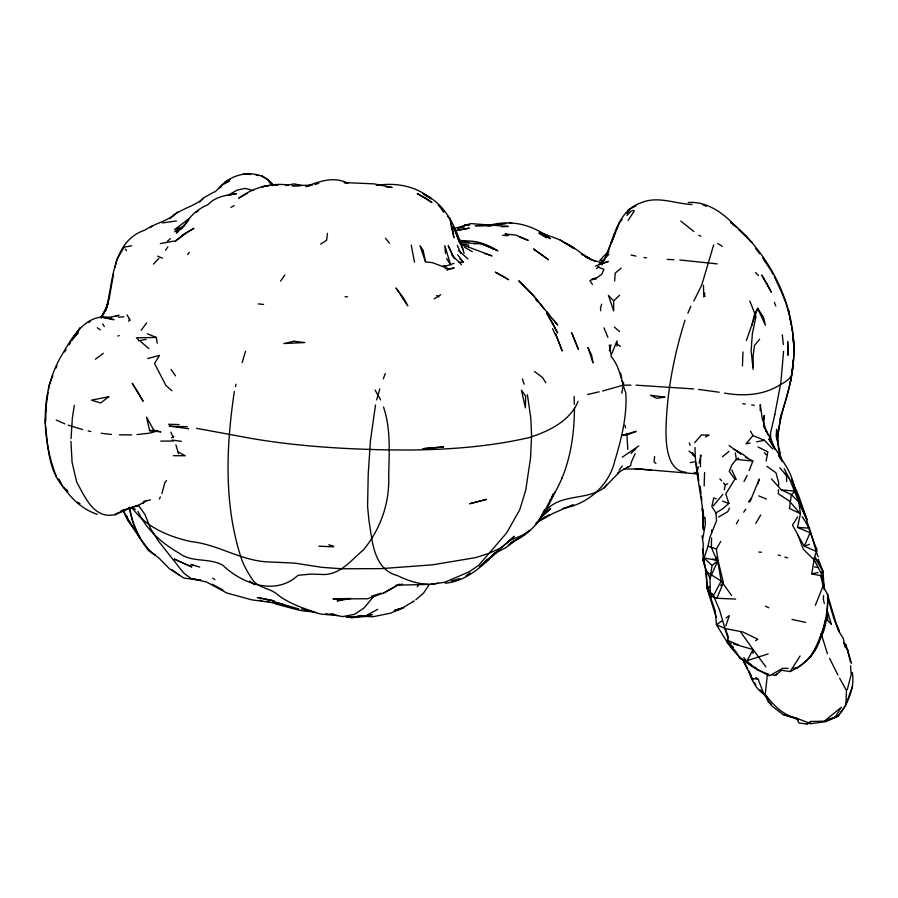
<?xml version="1.0" encoding="UTF-8"?>
<svg xmlns="http://www.w3.org/2000/svg" width="898" height="898" viewBox="0 0 898 898"><rect width="100%" height="100%" fill="white"/><g stroke="black" fill="none" stroke-linecap="round" stroke-linejoin="round"><path stroke-width="1.35" d="M695.007 447.462C695.052 471.45 701.72 494.933 703.628 518.853M760.224 410.622L760.28 404.56L762.234 418.715L766.746 432.196L766.061 430.928L770.686 438.291L774.918 449.326L768.856 439.055L778.936 454.253M700.44 466.758L700.563 455.174M711.542 537.969L711.396 547.421L718.03 563.091L721.206 581.062L731.511 595.363M711.631 532.559L711.676 529.854M753.029 653.486L753.096 649.546L740.929 632.349M765.074 695.737L767.408 674.319M45.63 421.69L46.101 406.379L47.998 392.415M704.167 485.964L704.582 472.438M778.465 489.679L778.341 493.821L789.331 500.983L799.018 512.264M778.6 485.537L778.678 482.776L776.018 472.864L766.858 466.264M70.942 441.311L72.087 462.425L76.7 482.103C84.771 496.426 93.504 518.651 113.979 514.868L118.918 512.376M71.043 438.628L72.311 418.535L74.298 405.346M742.444 365.856L742.972 351.96M763.738 425.742L764.142 415.516L763.693 419.388M823.567 595.587L823.387 599.651L824.353 603.591M56.361 476.456C41.622 439.111 40.264 393.874 60.099 358.033C70.92 339.534 85.366 311.696 111.038 317.825L108.344 318.274M806.707 520.773C810.277 530.471 812.746 540.248 817.101 549.834L814.464 557.175L819.504 562.182L823.028 571.42L820.705 575.685L823.084 585.967L827.754 594.891C827.226 610.056 827.788 625.569 819.919 639.163C816.013 654.283 803.688 664.913 790.173 671.558L781.462 670.278L775.502 675.397L771.505 674.724M614.703 281.007L615.141 273.138L621.147 268.12M727.829 636.716L727.47 642.676C737.404 657.381 752.086 668.673 768.834 674.263M845.972 704.526L846.444 690.472L839.652 678.293M654.608 456.577L654.103 461.774L655.933 463.503M716.245 617.24L706.726 587.561L707.141 583.554M741.277 659.098L739.525 657.942L735.653 651.241L727.47 642.676L727.908 635.526L724.944 628.409L716.492 624.75L715.201 610.82L708.466 591.097L710.98 597.54M327.489 233.368L326.591 240.338L320.687 244.076M777.432 437.27L781.395 414.146M820.705 575.685L811.77 573.833L814.464 557.175L823.028 571.42L824.241 589.784M48.391 389.71L48.975 385.657L52.769 375.69M46.247 405.346L46.326 411.048M720.712 541.46L716.346 548.992L718.041 560.453L712.125 565.504L709.959 578.189L710.352 595.845L716.862 598.27L735.642 599.067M764.613 261.453L764.591 260.588M621.775 393.279L623.661 382.716M781.473 459.978C770.967 431.972 786.917 404.594 791.261 377.093M702.764 538.632L705.413 524.005L704.964 517.36M790.072 383.749C794.068 365.183 795.291 345.887 791.632 327.164M766.151 461.056L767.857 451.896L758.002 446.957M724.338 489.747L725.258 484.875L723.462 482.866M234.333 391.461C226.004 447.541 223.591 506.393 242.146 560.846C245.176 568.12 249.206 575.001 253.775 581.41C259.96 588.179 269.568 588.212 276.562 593.803C287.865 603.187 302.289 607.834 315.916 612.537M712.125 565.504L704.088 558.051L718.041 560.453L709.959 578.189L704.75 566.75L704.088 558.051L708.051 546.141L709.678 537.902L716.537 520.683L715.908 512.893L711.845 506.652L713.719 497.907L716.245 498.828M715.515 559.925L716.424 557.209M698.318 466.792L697.241 471.809L698.363 476.165M699.093 463.144L701.102 455.241M816.709 551.574L804.305 546.175L810.063 532.761L797.525 527.407L800.455 513.712L798.782 501.993L791.351 494.596L781.406 489.926L771.427 478.87M375.51 404.987L370.447 440.637L368.214 474.402L367.585 506.393L368.943 520.492C372.401 540.944 373.198 569.209 397.511 575.64C409.926 581.702 424.339 586.327 438.145 583.24M376.621 399.913L379.798 388.957M770.753 438.123L770.428 433.667L774.828 414.483M774.783 414.651L780.856 382.503L783.584 351.343M113.485 274.204L109.085 299.18L105.986 309.586M114.955 267.671L116.718 259.814L124.384 246.58M751.828 325.57L754.219 315.209L757.654 308.317L763.435 317.14L765.422 325.199L757.654 308.317L746.373 340.488M825.756 619.182C822.186 638.534 814.003 657.998 796.369 668.46L793.63 668.426M235.456 386.645L236.017 384.221M45.484 418.03L45.192 423.429M847.285 689.574L851.124 674.825L850.619 665.8M128.784 321.338L129.537 318.61M106.514 307.565C113.361 280.086 112.463 240.978 144.937 230.09C153.547 224.197 164.053 221.941 172.685 216.137C181.688 208.572 194.024 206.394 203.161 198.626M609.315 350.916L611.055 344.753M611.706 242.527L614.58 234.356M758.002 483.663L759.169 479.667M106.065 309.877L107.94 303.558L101.182 317.914M242.157 362.59L245.524 351.264M601.671 304.164L600.493 308.104L600.706 310.742M779.823 419.467C785.885 399.958 792.328 380.281 793.439 359.739L792.227 370.638L793.742 358.055L793.933 345.685L792.9 333.663L793.866 347.38C792.811 299.157 767.655 252.809 731.163 222.098M578.065 401.395C570.151 421.162 548.173 431.579 529.034 437.629C489.051 446.789 447.945 449.786 407.007 450.033L385.938 449.853C340.881 448.921 295.689 446.037 251.227 438.415L196.572 428.324M703.628 296.912L704.952 292.995M607.62 252.001C614.625 233.693 619.721 210.087 640.577 202.982C657.426 195.461 674.903 203.79 692.1 204.531M725.82 625.85L729.333 615.624L726.123 617.903M847.925 698.824L845.411 706.154L837.935 716.436L825.509 721.711L810.827 723.687L808.189 722.8M844.041 642.957L845.86 644.641L845.007 646.964L843.323 638.478L839.72 632.708L835.6 621.584L827.35 594.094M708.848 586.607L708.062 591.569M610.606 244.604L619.642 222.457L622.09 219.426M687.857 313.2L690.854 306.229M713.652 244.929L701.798 284.958L693.828 301.021M848.318 697.679L852.662 686.117M815.362 605.342L823.084 585.967M749.841 502.016L759.349 478.96M383.3 378.799L385.298 373.59M749.179 470.563L752.883 461.044L745.463 457.149M549.89 500.422C568.355 473.717 574.293 440.323 574.462 408.366M604.511 259.803L610.157 245.839M561.665 478.623L562.013 477.758M716.862 598.27L723.406 582.712L718.041 560.453M685.028 320.171C673.87 355.608 666.743 392.684 665.99 429.929C665.923 444.476 667.147 471.248 686.229 472.281M635.155 453.658L631.283 462.257L630.576 465.804L627.5 467.431M159.373 499.108L160.394 496.886M161.921 493.563L164.85 482.697L166.557 480.553M550.575 499.614L544.805 510.715M551.653 497.279L553.28 493.777M736.416 523.781L738.594 519.987M555.009 492.014C546.343 511.074 535.758 530.583 516.024 540.068L529.786 530.348M601.828 264.787L605.129 258.153M820.256 637.333L821.389 635.054M729.558 508.066L727.728 511.714L718.501 517.102M743.971 481.631L747.158 475.379M544.592 509.548L539.866 518.752L535.915 524.106M810.647 656.73C821.311 638.31 828.674 616.264 827.754 594.891M727.694 637.602L719.399 609.607L713.427 595.7L721.206 581.062L710.363 574.293M752.816 666.619L746.676 661.568L753.096 649.546L733.846 644.046M55.766 368.292L57.034 365.935M101.306 317.892L106.087 309.339L100.845 317.331M374.197 595.823L364.016 607.991L354.575 614.333L342.643 616.623L334.584 614.995M417.267 586.821L418.67 584.43M755.779 523.388L760.673 515.059M605.858 485.93L606.868 484.314M797.66 516.844L792.451 525.128L797.806 534.591L803.328 549.273L814.149 559.914L821.636 574.002M852.314 672.49C855.031 688.16 847.712 704.021 838.002 715.874L824.33 721.206L834.927 717.468L841.381 707.254L824.33 721.206L810.602 721.464L807.021 723.99L799.063 723.036L796.492 718.288C783.483 715.122 773.762 705.85 766.084 695.333C756.632 690.495 751.738 680.774 748.842 670.986L751.065 675.61M64.622 351.926L66.115 349.58M69.09 344.899L70.583 342.565M72.065 340.219L77.98 332.765M790.173 671.558L800.107 655.978M143.231 503.542L144.455 501.634M184.943 225.241C189.826 215.812 198.155 208.751 207.898 204.71C215.34 196.628 226.206 195.135 236.5 193.642L228.204 195.36L236.836 190.174L245.188 188.389L253.101 190.601M628.151 220.437L634.37 210.806M429.132 584.688L423.609 593.05L415.74 599.842M743.724 512.208L745.778 509.166M72.985 338.097L80.551 327.433L69.988 342.295M280.614 281.063L284.812 275.012M165.535 250.228L167.87 246.905M187.603 254.617L189.231 252.338M141.154 330.307L146.621 322.932M619.092 470.271L622.314 466.006M626.995 213.354L629.442 210.323M759.607 339.253L754.522 345.472L753.108 355.821L753.209 367.091M713.326 505.832L722.789 494.428M750.492 431.13L752.951 435.586L746.07 443.803L750.021 443.051M694.693 442.714L701.327 434.991L709.094 435.047L705.502 436.967M748.427 501.881L751.66 498.098M704.503 557.007L703.033 558.713L703.134 560.094L705.256 566.324M606.992 254.089L608.799 252.046M619.867 471.596L603.916 488.085M199.704 202.05L203.419 197.908L214.24 191.914M495.393 552.539L491.711 556.569L486.245 560.408M608.799 250.868L599.774 260.521L602.423 260.364M153.479 264.079L158.856 258.422M775.502 675.397L777.309 673.511M219.797 187.525C231.864 171.855 260.611 167.769 272.925 185.055L270.915 183.372M188.748 220.201L176.435 233.042L178.376 231.37M602.221 262.205L600.706 263.788L608.339 261.419M626.871 215.441L630.811 211.344L633.258 210.289M598.966 264.439L608.934 254.269M710.352 595.845L712.215 593.971M720.611 585.53L723.406 582.712M74.298 336.705L78.126 332.911M215.172 191.824L222.143 184.988L229.417 181.228M487.322 559.42L479.543 566.638M88.678 322.382L90.575 320.552L88.475 322.281M544.659 512.141C559.432 492.542 587.371 501.353 604.96 487.075M613.66 300.931L608.429 295.42L613.66 310.899L613.66 300.931L619.598 295.218M630.991 453.434L635.885 448.731M132.04 507.628C145.712 527.126 168.498 536.622 191.184 541.606C218.584 544.491 242.202 561.62 270.186 561.98L294.735 563.125L321.877 567.345L341.768 568.782L381.257 568.625L432.353 564.842L475.704 557.602L489.264 553.303L501.185 547.735L509.795 540.383L523.871 534.703L528.81 531.032M540.607 517.933L550.642 508.571L540.63 517.551M506.943 543.043L514.318 536.297L485.111 562.069L498.121 550.732M169.98 218.663L172.899 216.014M500.006 549.385C483.966 563.821 468.161 581.186 445.262 583.206M167.455 241.236L170.384 238.677M738.571 458.238L736.36 459.439L731.926 464.782L729.243 471.439L734.901 479.206L725.786 493.821L728.873 503.419L722.677 508.84L715.908 512.893M180.318 229.708L182.26 228.047M150.572 227.407L152.66 225.679M171.686 437.977L173.785 436.237M178.466 238.958L180.464 237.308M722.419 456.756L728.996 451.346M596.306 268.704L598.82 266.639M170.418 217.72L177.681 212.029M185.987 233.009L174.964 241.349L185.987 233.009L193.889 228.35L182.35 235.209M189.355 218.405L174.605 229.54L184.213 226.386M95.39 359.234L103.337 353.318M518.045 538.643L505.383 547.948L493.541 554.01M508.436 545.064L515.104 540.181M470.283 573.025L465.995 576.112L469.194 573.934M721.846 620.945L716.492 624.75L727.47 642.676L731.298 643.496M447.148 270.298L449.067 268.951L454.22 267.817L450.684 269.063M622.269 457.194L638.815 445.913M510.39 543.234L513.802 541.056L511.523 542.448M434.239 298.787L440.738 294.701M755.588 640.667L757.867 639.253L742.725 631.923L725.157 628.589M146.688 500.635L137.978 505.574L121.151 510.738M536.196 522.759L546.074 516.765L538.935 520.604M617.701 472.876L628.106 466.792M196.09 212.321L198.335 211.03M174.526 231.841L182.563 227.273M349.681 598.506L333.057 598.887L367.518 598.764L383.704 593.006L397.724 585.148L427.964 584.441M383.704 593.006L399.453 584.171M544.839 517.203L549.318 514.689M175.75 231.179L181.564 227.969M247.433 193.317L238.722 198.144C253.09 187.805 270.478 182.575 288.202 185.022L285.553 185.549M368.158 614.501L377.744 609.293M230.932 207.359L234.165 205.642M224.87 182.215L230.18 179.409M627.635 210.166L635.986 205.844M834.927 717.468L838.002 715.874M807.021 723.99L810.31 722.34M412.9 601.626L414.023 601.065L401.17 608.732L394.985 610.494M725.258 484.875L727.706 483.708M453.961 263.339L445.442 266.279M114.955 514.924L130.03 507.965M537.913 521.76L553.112 513.387L573.216 504.597M710.071 591.636L706.726 587.561L709.139 586.484M117.919 336.065L119.21 335.515M120.108 511.871L123.688 510.345M459.776 578.559L451.256 580.972M315.007 184.606L318.779 183.214M809.345 544.334L804.305 546.175L797.794 535.096M219.348 187.727L221.346 186.997M595.396 266.1L608.316 261.486M156.959 431.163L149.236 433.184L137.035 434.576M394.435 610.449L398.342 609.091M381.1 593.174L371.491 596.182M394.592 610.483L403.629 607.553L390.664 613.143L372.805 616.78L358.47 616.062M115.427 316.41L119.041 315.243L106.941 317.937M743.802 657.673L746.429 660.883L768.149 653.912M127.92 508.616L138.393 505.35L144.96 514.453L150.561 528.552L158.07 540.562L183.394 572.722L191.252 578.716L200.602 580.164M458.025 228.541L464.558 226.812M394.222 610.876L400.351 609.125M621.708 435.508L636.188 431.377L626.714 435.047L622.954 435.395M147.598 358.571L159.507 355.428L154.535 363.499L165.95 385.545L171.967 390.731M346.022 598.674L337.109 600.919L351.073 598.472M587.561 394.514L599.179 391.809M602.659 391.012L623.212 385.175L630.912 385.141M143.77 501.331L150.415 499.86M811.77 573.833L818.033 572.486M820.525 571.959L823.028 571.42M309.821 185.875L305.859 186.649C319.284 181.385 334.034 175.974 347.919 183.282L344.136 182.552L373.972 183.866L392.134 187.48L385.927 186.75M286.619 185.336L294.061 183.877L301.784 185.448M138.27 340.858L146.138 339.309M453.512 228.777L470.776 223.602L508.279 226.431L501.499 226.756M563.102 508.324C588.033 504.283 609.214 485.279 614.917 460.494C621.584 438.437 627.231 415.729 625.794 392.718C620.911 380.629 620.08 366.653 610.932 356.259M756.61 441.816L764.512 440.323L772.617 448.91M358.628 616.387L352.162 617.611L347.908 616.533M395.659 585.395L402.495 584.127M690.337 462.605L695.411 461.662M160.327 243.594L173.842 241.113M593.252 278.649L595.924 278.167M124.418 247.073L131.703 245.828M795.011 667.966L797.727 667.506M730.748 222.94L731.69 222.783L733.587 225.376M504.867 223.523L487.704 225.701C510.681 219.258 531.706 224.062 550.339 238.632L540.428 233.57M149.674 430.703L153.76 430.12L160.967 431.871L149.674 430.703L146.542 417.121L153.76 430.12M267.323 186.009L261.857 186.773L268.727 185.897M162.336 222.94L176.491 220.953M430.995 584.261L444.667 582.263L468.891 571.97L478.735 565.269L506.674 532.907L519.751 509.716L525.745 490.128L530.55 457.845L531.582 435.642L530.797 418.098L527.418 394.75M272.846 185.37L278.335 184.662L271.454 185.504M359.121 615.759L361.782 615.523M367.102 615.029L372.412 614.546L363.51 616.208L346.123 617.33M350.938 617.723L367.484 616.253M353.509 616.78L362.444 616.028M376.329 185.448C395.838 182.249 415.909 186.021 431.287 198.851L423.081 193.8C447.036 204.351 456.914 230.225 464.131 253.416M118.514 317.185L123.733 316.792M131.725 434.89L119.412 434.845M473.628 243.818L480.329 243.526L487.502 245.884L493.069 248.791L480.329 243.526L459.787 242.696M469.654 224.814L464.569 224.96L469.284 224.691M312.425 185.123L292.063 185.673L299.876 185.852M362.287 615.938L366.294 615.837M591.917 279.098L595.913 279.009M358.987 616.151L368.045 615.972L358.571 615.938M157.24 343.261L156.297 337.457L136.395 337.783L138.483 339.601M499.816 223.737L506.371 223.647M688.216 202.533C705.862 201.006 722.407 212.343 734.025 224.713M160.72 441.12L173.527 441.008M623.728 468.992L639.455 469.048L698.004 473.976M461.763 241.405C474.75 239.497 487.03 244.043 497.851 250.868L492.778 248.611M458.609 262.328L463.469 262.339L457.643 254.852M173.37 455.679L185.392 455.746M135.598 505.552L137.978 505.574M788.141 668.381L782.652 668.325L769.44 675.824L756.992 669.504L746.429 660.883M187.379 426.662L169.632 426.348M358.459 615.972L366.294 616.095M345.068 296.733L347.571 296.8M168.633 424.249L179.14 424.597M667.27 259.432L673.859 259.679M636.042 385.175L693.683 388.924M318.869 546.186L333.484 546.826M330.161 613.805L333.989 614.008M443.096 265.741L445.734 265.898M243.257 174.01L250.609 174.459M679.842 259.982L717.154 263.877M758.844 552.068L761.448 552.236M797.525 527.407L809.861 528.204M111.453 434.452L101.227 433.263M502.51 235.298L507.819 235.703M332.451 614.659L333.012 614.715M314.311 611.886L303.154 610.977L296.127 609.45L277.448 604.399L275.102 602.895M639.455 469.048L635.29 468.689L651.331 470.092M781.406 489.926L795.28 491.139L791.351 494.596L789.477 508.526L800.455 513.712M337.547 615.59L320.732 614.086L301.56 608.866M752.883 461.044L736.36 459.439L735.316 452.873M258.242 303.906L263.585 304.444M445.329 268.547L449.067 268.951L432.533 262.687L425.506 261.879L419.995 245.67L423.115 250.351L425.506 261.879M459.45 240.832L468.879 242.123M266.235 601.267L268.917 601.57M459.787 243.19L455.533 231.785L460.506 244.088L468.531 245.031L468.61 247.343M200.49 580.13L183.978 578.11L169.441 568.726L158.62 557.759L148.383 550.496L139.269 537.475L132.837 521.861L129.222 507.213M751.402 678.417L757.856 679.202L755.847 677.373M698.554 389.429L719.163 392.224M509.2 222.839L511.725 223.187M172.214 440.076L181.385 441.356M643.989 257.513L646.571 257.872M742.814 403.696L745.351 404.055M751.693 404.964L754.23 405.324M169.127 425.966L188.715 428.795M724.551 393.088C743.634 396.534 764.131 395.255 780.732 384.411C786.289 381.571 793.675 377.081 791.845 369.718M325.817 613.671L328.556 614.12M636.009 256.098L630.98 254.987M814.407 566.896L818.224 567.581M791.98 619.429L805.775 622.437M460.225 240.26L467.948 241.888M260.016 600.201L262.373 600.706M191.813 578.761L206.383 581.926L226.801 592.983L251.676 599.83L271.712 602.513L277.426 604.388M193.351 565.033L190.96 564.516L199.67 567.065M509.099 234.906L505.046 234.008L515.912 235.074L528.226 240.372L519.74 237.128M129.009 507.774L135.441 509.245M589.874 259.41L599.774 262.149M82.683 429.581L68.181 425.113M88.116 430.894L90.844 431.556M280.041 603.658L272.543 601.716L290.986 607.317M275.057 602.131L283.139 604.309M760.09 689.855L763.704 693.626L771.539 705.693L782.966 714.482L796.997 718.378L810.827 723.687M281.287 603.984L298.81 608.9M694.266 472.393L698.251 473.56M328.814 544.794L333.697 546.231M778.285 555.009L780.317 555.638M784.863 557.052L787.602 557.905M539.844 232.369L559.813 239.8L574.271 248.578L559.813 239.8M782.966 714.482L797.649 719.208M484.449 253.427L492.048 255.908L460.506 244.088M708.051 546.141L716.346 548.992M712.81 558.971L716.907 560.431M722.564 501.118L728.873 503.419M597.844 267.02L603.95 269.333L601.783 274.227L596.216 278.189L589.896 280.58L592.444 284.52M222.839 589.907L212.119 584.183M255.447 174.65L257.838 175.604M752.951 435.586L764.512 440.323M758.731 495.887L766.409 499.03M147.328 333.764L156.297 337.457M157.588 256.143L162.381 258.164M698.779 235.298L700.9 236.196M727.38 640.184L738.953 645.134M64.836 423.901L56.204 420.017M97.332 514.363C83.413 509.772 72.177 499.771 64.016 487.816C48.615 471.237 47.976 447.215 45.54 425.865M254.864 584.811L249.666 581.04M702.651 204.598L706.277 206.372M765.489 606.15L768.811 607.778M178.197 452.121L184.191 455.14M739.525 657.942L746.676 661.568M595.071 261.307L581.792 254.201M581.724 254.022L589.683 258.355M565.134 242.718L572.711 246.939L588.751 258.658L584.093 255.515L588.044 258.265M464.064 246.939L472.269 251.62M79.54 503.823L77.464 502.364L79.843 503.8M153.008 553.449L155.388 554.897M538.733 233.132L546.422 237.88M702.023 535.881L703.235 543.952L703.011 560.543L706.468 571.869L709.386 573.687M77.464 502.364L79.563 503.677M616.836 344.046L620.383 346.302M717.682 243.459L722.183 246.321M436.72 295.487L438.886 296.924M212.635 578.11L214.88 579.625M680.718 221.02L693.851 231.594M734.194 449.37L742.893 454.332L748.281 458.586M97.276 327.759L100.396 329.936M794.932 717.805L798.356 720.23M172.079 569.848L179.005 574.888M729.097 445.498L737.651 451.862M534.501 371.503L542.538 377.508L545.782 382.75M438.258 205.227L443.623 210.974M771.416 704.234L768.194 701.776L766.084 695.333M737 451.178L740.996 454.287M689.035 451.133L694.839 455.735M733.52 647.256L729.502 644.046L728.783 641.464M784.863 473.426L789.129 478.062M263.866 177.501L261.846 175.828L268.031 179.735L272.925 185.055M140.571 341.42L148.911 348.693M614.412 327.074L619.62 331.643M458.362 250.452L467.937 258.905M134.195 528.428L128.167 520.133L123.228 510.098M460.001 259.073L463.469 262.339M692.863 454.848L694.783 456.7M128.638 520.514L129.873 521.716M730.916 222.019L736.551 227.553M451.761 254.931L461.583 264.697M755.555 272.565L758.406 275.506M546.815 311.988L557.692 325.054L552.259 318.655M268.872 181.755L272.408 185.516M67.518 491.812L62.983 486.974L59.279 479.667M719.859 478.836L721.655 480.857M546.702 312.021L549.239 314.861L533.535 295.633L518.977 280.951L533.535 295.633L544.199 309.08M385.511 238.251L389.474 243.201M779.812 467.813L786.48 475.558L786.637 481.609M535.859 299.752L537.543 301.728M152.727 553.325C139.583 541.337 132.186 524.937 129.413 507.471M125.282 249.173L126.517 250.632M711.081 592.848L713.427 595.7M764.378 452.626L766.14 454.781M755.689 248.611L759.674 253.786M447.552 216.07L449.123 218.113M762.795 258.018L770.495 269.838M753.096 649.546L765.893 666.877M846.14 647.896L847.645 649.961L850.395 661.938M66.306 489.354L67.878 491.498M57.921 478.589L59.481 480.733M375.117 390.147L380.64 399.879M171.013 369.347L175.57 375.88M441.367 209.032L443.668 212.355M139.1 536.858L127.752 520.335L122.97 510.592M135.643 530.673L139.976 537.386M802.116 516.765C811.197 528.406 813.083 543.391 818.145 556.883M446.553 258.501L450.628 264.888L444.813 245.614L445.52 253.494M705.098 296.34L703.684 294.095L703.482 285.339M828.506 600.986L828.966 601.727M755.611 667.225L756.992 669.504M102.698 323.909L104.303 326.569M137.899 511.288C146.441 529.887 161.808 543.223 179.252 553.224C192.15 563.068 209.582 557.355 223.097 565.471C242.393 583.981 275.731 596.059 298.001 575.326L310.775 574.091L324.38 574.54C341.285 573.979 351.578 559.611 363.477 549.89L363.802 549.464C380.696 528.63 389.609 503.082 388.711 476.232C389.081 453.176 391.09 429.199 383.502 407.03M552.562 328.702L555.907 335.717M127.067 314.861L130.131 320.249M836.442 625.188L838.508 628.825L838.754 631.316M843.918 643.383L847.645 649.961L847.925 652.644M753.063 680.01L743.892 662.208L743.623 659.547M754.421 682.435L755.779 684.86M771.18 270.915L773.099 274.429M774.39 276.764L781.361 291.749M763.513 426.067L768.744 435.698M774.02 447.9L769.395 436.911M742.781 659.693L747.63 668.729M461.101 245.659L463.065 249.375M794.966 488.793L796.84 492.418M780.283 458.642L778.465 455.084C786.064 464.872 792.485 475.962 794.674 488.299M829.595 658.369L837.901 674.97M784.223 468.756L790.173 480.598L798.76 501.78M791.385 479.094L806.55 519.336M454.478 258.759L448.225 245.738L452.446 255.111M807.111 519.863L798.782 501.993L807.111 519.863L798.502 495.326L792.159 481.171M731.825 469.98L736.281 479.611M453.142 226.981L455.432 232.054M457.306 245.356L460.943 253.528M170.856 432.14L173.168 437.326M834.489 620.192L839.001 631.866M603.972 327.871L607.901 337.3M781.844 292.939L785.694 302.48M749.774 300.92L755.981 316.545L752.356 333.629L751.132 350.792L753.108 369.392M456.51 234.614L459.035 241.057M758.148 679.202L763.704 693.626M451.211 226.33L453.636 233.794M774.39 302.368L775.76 305.994M827.44 653.722L821.142 633.55M689.282 442.95L690.102 445.363M692.549 452.626L693.368 455.05M828.461 600.122L833.984 619.048M522.423 378.911L524.084 384.187M845.86 644.641L851.551 663.386M780.317 455.488L782.158 461.594M175.907 444.824L178.489 453.748M786.177 303.681L789.589 316.017M777.791 443.242L776.613 429.311L776.186 436.136L780.351 453.816M620.507 373.018L621.73 378.159M622.348 380.73L622.965 383.3M698.812 480.654L696.096 462.986M625.008 425.237L625.603 427.942M626.804 433.364L627.814 449.438M788.646 310.192L789.544 314.401M702.438 549.127L703.572 554.571M452.581 230.988L450.1 218.91L453.961 237.701L453.131 233.671M702.045 509.289L703.583 517.978M821.895 575.349L823.994 586.091M411.239 245.098L414.494 262.182M789.78 317.039L791.138 324.47M789.825 317.275L790.285 319.789M790.745 322.303L791.194 324.818M791.654 327.332L792.115 329.858M609.304 345L611.179 355.271L616.96 340.926L616.982 346.067M707.096 583.565L705.368 569.747M818.538 559.319L819.156 563.181M574.125 396.433L574.372 404.527M782.293 334.774L783.303 344.574M700.137 486.031L701.046 493.81M701.349 496.392L701.798 500.287M703.336 529.921L702.651 523.253L703.28 510.984L703.572 518.943M702.359 507.572L703.594 522.793M702.999 514.116L703.392 528.922M706.468 571.869L706.726 587.561M525.644 396.153L525.409 407.872L521.435 390.159L525.644 396.153M108.703 396.759L100.666 402.978L91.461 400.16L108.703 396.759M486.402 499.4L469.834 503.677L486.402 499.4M294.095 341.229L283.914 343.541L304.77 342.576L294.095 341.229M469.025 228.171L457.003 230.382L469.025 228.171M664.745 397.185L656.696 398.297L650.376 395.221L664.745 397.185M433.947 447.732L422.913 448.686L443.657 446.923L433.947 447.732M486.099 225.409L475.267 225.701L491.868 225.656L486.099 225.409M106.795 318.094L101.07 316.983L114.001 319.677L106.795 318.094M273.89 600.841L257.423 597.507L273.89 600.841M191.723 566.896L174.324 559.128L191.723 566.896M426.101 198.379L417.278 193.62L431.972 202.51L426.101 198.379M502.835 276.281L495.314 272.128L508.605 279.716L502.835 276.281M548.42 259.657L533.67 249.105L548.42 259.657M746.193 236.331L738.347 229.08L752.019 242.64L746.193 236.331M831.301 624.132L827.72 620.507L827.058 609.899L831.301 624.132M403.258 297.709L395.951 287.966L407.815 305.836L403.258 297.709M138.281 392.83L132.219 383.244L143.108 401.283L138.281 392.83M766.769 283.543L761.672 274.99L771.382 292.187L766.769 283.543M552.786 323.426L546.725 313.144L557.636 332.922L552.786 323.426M591.524 355.058L587.977 347.56L593.028 362.848L591.524 355.058M578.447 349.412L571.757 332.956L578.447 349.412M557.321 338.108L555.402 333.506L562.227 351.017L557.321 338.108M128.167 520.133L126.73 516.182L128.167 520.133M787.883 347.773L787.681 341.42L787.894 355.294L787.883 347.773"/></g></svg>
